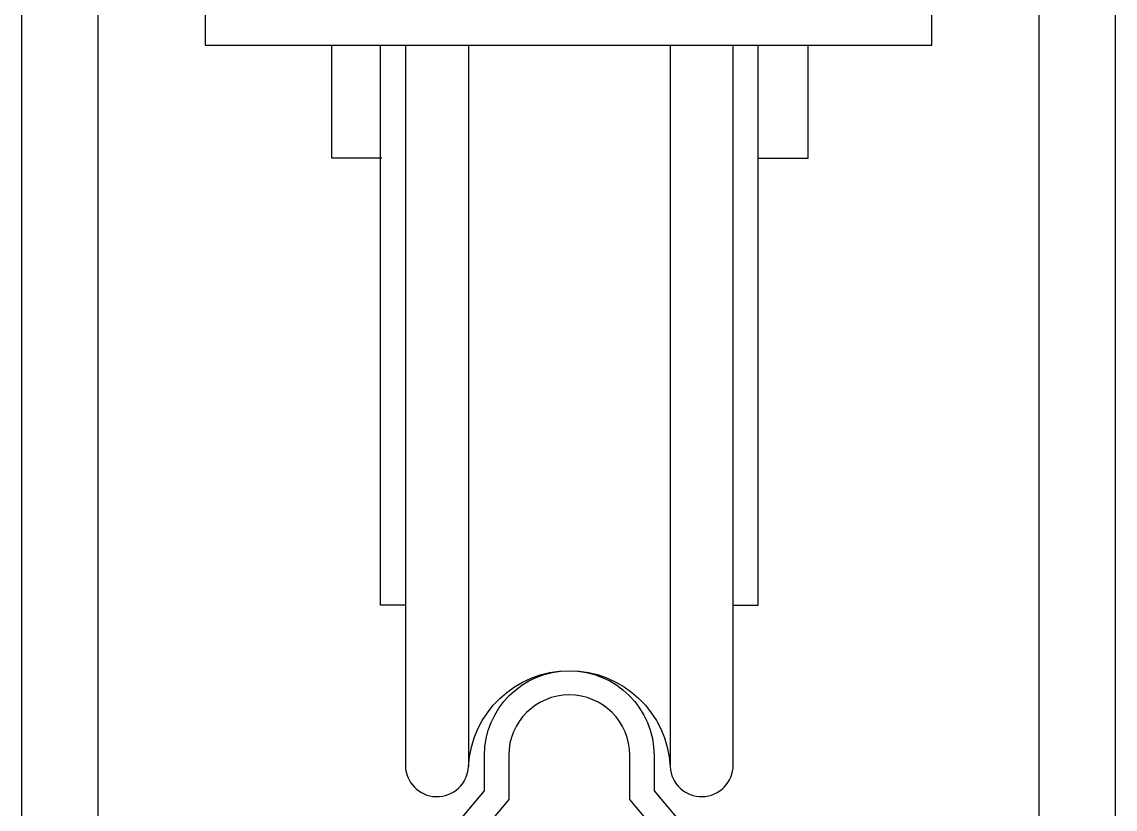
# Model space of a CAD drawing. Extents: x 0 to 79.8, y 0 to 38.2.
# Drawn here: x 23.314 to 24.668, y 30.371 to 31.346 of the extents above; entities that cross this region are included whole.
import ezdxf

# ---------------------------------------------------------------- set-up
doc = ezdxf.new("R2010")
doc.units = 0
doc.header["$MEASUREMENT"] = 0
doc.layers.get('0').update_dxf_attribs({"linetype": 'CONTINUOUS'})
doc.layers.add('HARDWARE', color=7, linetype='CONTINUOUS')
doc.layers.add('VENT', color=5, linetype='CONTINUOUS')

# ---------------------------------------------------------------- blocks, each defined once
blk = doc.blocks.new('FW1020 STD SILL')
blk.add_lwpolyline([(0.075, 0.457, 1), (-0.075, 0.457), (-0.075, 0.4023), (-0.184, 0.2724), (-0.184, 0.03, -1), (-0.244, 0.03), (-0.244, 0.109), (-0.2141, 0.109), (-0.214, 0.027), (-0.214, 0.2833), (-0.105, 0.4132), (-0.105, 0.457, -1), (0.105, 0.457), (0.105, 0.4132), (0.214, 0.2833), (0.214, 0.027), (0.2141, 0.109), (0.244, 0.109), (0.244, 0.03, -1), (0.184, 0.03), (0.184, 0.2724), (0.075, 0.4023)], format="xyb", close=True)
blk = doc.blocks.new('3310-Thermal Mammoth B Rail')
at = {"ltscale": 0.25}
for points in [[(-0.6755, 1.301), (-0.6755, -3.96, 0.414214), (-0.6655, -3.97), (-0.5915, -3.97, 0.414214), (-0.5815, -3.96), (-0.5815, -2.462)], [(0.5845, -2.462), (0.5845, -3.96, 0.414214), (0.5945, -3.97), (0.6685, -3.97, 0.414214), (0.6785, -3.96), (0.6785, 1.301, 0.414214)]]:
    blk.add_lwpolyline(points, format="xyb", dxfattribs=at)

msp = doc.modelspace()

# ---------------------------------------------------------------- linework, layer by layer
at = {"layer": 'HARDWARE', "color": 7}
msp.add_lwpolyline([(23.5414143, 33.9170213), (23.5414143, 31.3170213), (24.4414143, 31.3170213), (24.4414143, 33.9170213)], close=True, dxfattribs=at)
for points in [[(23.7602488, 31.176724), (23.6982488, 31.176724), (23.6982488, 31.3170213)], [(23.7893819, 30.6232402), (23.7583819, 30.6232402), (23.7583816, 31.3170213)], [(23.8675339, 31.3170213), (23.8675343, 30.4231913)], [(24.1172292, 31.3170213), (24.1172295, 30.4231913)], [(24.1953819, 30.6232402), (24.2263819, 30.6232402), (24.2263816, 31.3170213)], [(24.2263816, 31.176724), (24.2883816, 31.176724), (24.2883816, 31.3170213)]]:
    msp.add_lwpolyline(points, dxfattribs=at)
msp.add_lwpolyline([(23.7893816, 31.3170213), (23.7893819, 30.4251213, 0.97560971), (23.8675343, 30.4231913, -0.951799969), (24.1172295, 30.4231913, 0.97560971), (24.1953819, 30.4251213), (24.1953816, 31.3170213)], format="xyb", dxfattribs=at)

# ---------------------------------------------------------------- block references
at = {"layer": 'HARDWARE'}
msp.add_blockref('FW1020 STD SILL', (23.9923816, 29.9800213), dxfattribs=at)
at = {"layer": 'VENT', "xscale": -1}
msp.add_blockref('3310-Thermal Mammoth B Rail', (23.9929143, 33.9590208), dxfattribs=at)

doc.saveas('drawing.dxf')
